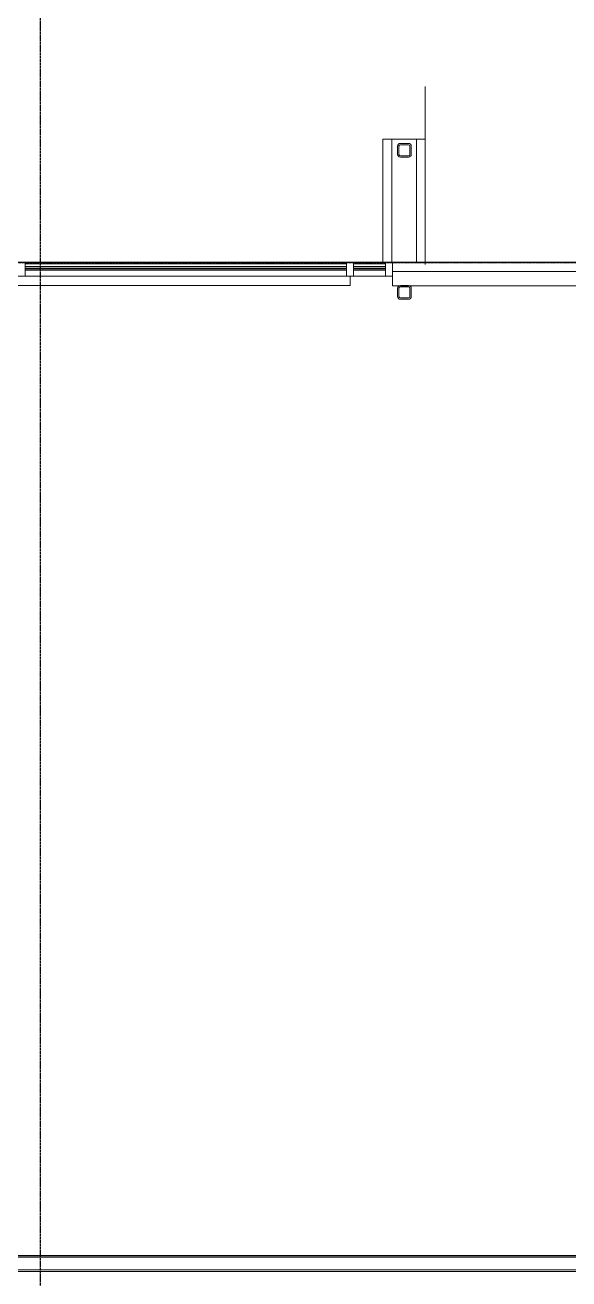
# Model space of a CAD drawing. Header units: millimetres. Extents: x -637480 to 299894, y -125373 to 39000.
# Drawn here: x 260874 to 264849, y 8777 to 17934 of the extents above; entities that cross this region are included whole.
import ezdxf

# ---------------------------------------------------------------- set-up
doc = ezdxf.new("R2010")
doc.units = ezdxf.units.MM
doc.linetypes.add('Xref building Toll$0$Grid Line', pattern=[22.225, 12.7, -3.175, 3.175, -3.175])
for name, color, linetype, lineweight in [('AM_BOR', 4, 'Continuous', 25), ('Xref building Toll$0$A-DETL', 90, 'Continuous', 9), ('Xref building Toll$0$A-FLOR', 192, 'Continuous', 25), ('Xref building Toll$0$A-GLAZ-CURT', 52, 'Continuous', 9), ('Xref building Toll$0$A-GLAZ-CWMG', 51, 'Continuous', 9), ('Xref building Toll$0$A-WALL', 113, 'Continuous', 9), ('Xref building Toll$0$S-COLS', 52, 'Continuous', 9)]:
    doc.layers.add(name, color=color, linetype=linetype, lineweight=lineweight)
doc.layers.add('Xref building Toll$0$S-GRID', color=8, linetype='Continuous')

# ---------------------------------------------------------------- blocks, each defined once
blk = doc.blocks.new('Xref building Toll$0$Toll Grids')
at = {"layer": 'Xref building Toll$0$S-GRID', "linetype": 'Xref building Toll$0$Grid Line'}
for p, q in [((260988, -125373.3), (260988, 36031.5)), ((224843, 16200), (280997.7, 16200))]:
    blk.add_line(p, q, dxfattribs=at)
blk = doc.blocks.new('Xref building Toll$0$IVS-CURTPAN-Double Glass - E10THK-I10THK-40mm-2107544-MASTER GROUND FLOOR')
at = {"layer": 'Xref building Toll$0$A-GLAZ-CURT'}
for p, q in [((117.5, -10), (-117.5, -10)), ((-117.5, -10), (-117.5, -20)), ((-117.5, -20), (-117.5, -10)), ((-117.5, -10), (117.5, -10)), ((-117.5, -10), (-117.5, -10)), ((-117.5, -20), (117.5, -20)), ((117.5, -20), (-117.5, -20)), ((-117.5, -20), (-117.5, -20)), ((117.5, -40), (-117.5, -40)), ((-117.5, -40), (-117.5, -50)), ((-117.5, -50), (-117.5, -40)), ((-117.5, -40), (117.5, -40)), ((-117.5, -40), (-117.5, -40)), ((-117.5, -50), (117.5, -50)), ((117.5, -50), (-117.5, -50)), ((-117.5, -50), (-117.5, -50)), ((117.5, -20), (117.5, -10)), ((117.5, -10), (117.5, -20)), ((117.5, -10), (117.5, -10)), ((117.5, -20), (117.5, -20)), ((117.5, -50), (117.5, -40)), ((117.5, -40), (117.5, -50)), ((117.5, -40), (117.5, -40)), ((117.5, -50), (117.5, -50))]:
    blk.add_line(p, q, dxfattribs=at)
blk = doc.blocks.new('Xref building Toll$0$IVS-CURTPAN-Double Glass - E10THK-I10THK-40mm-1893025-MASTER GROUND FLOOR')
at = {"layer": 'Xref building Toll$0$A-GLAZ-CURT'}
for p, q in [((1175, -10), (-1175, -10)), ((-1175, -10), (-1175, -20)), ((-1175, -20), (-1175, -10)), ((-1175, -10), (1175, -10)), ((-1175, -10), (-1175, -10)), ((-1175, -20), (1175, -20)), ((1175, -20), (-1175, -20)), ((-1175, -20), (-1175, -20)), ((1175, -40), (-1175, -40)), ((-1175, -40), (-1175, -50)), ((-1175, -50), (-1175, -40)), ((-1175, -40), (1175, -40)), ((-1175, -40), (-1175, -40)), ((-1175, -50), (1175, -50)), ((1175, -50), (-1175, -50)), ((-1175, -50), (-1175, -50)), ((1175, -20), (1175, -10)), ((1175, -10), (1175, -20)), ((1175, -10), (1175, -10)), ((1175, -20), (1175, -20)), ((1175, -50), (1175, -40)), ((1175, -40), (1175, -50)), ((1175, -40), (1175, -40)), ((1175, -50), (1175, -50))]:
    blk.add_line(p, q, dxfattribs=at)
blk = doc.blocks.new('Xref building Toll$0$IVS-CURTPAN-Double Glass - E10THK-I10THK-40mm-2107543-MASTER GROUND FLOOR')
at = {"layer": 'Xref building Toll$0$A-GLAZ-CURT'}
for p, q in [((117.5, -10), (-117.5, -10)), ((-117.5, -10), (-117.5, -20)), ((-117.5, -10), (-117.5, -10)), ((-117.5, -20), (117.5, -20)), ((-117.5, -20), (-117.5, -20)), ((117.5, -40), (-117.5, -40)), ((-117.5, -40), (-117.5, -50)), ((-117.5, -40), (-117.5, -40)), ((-117.5, -50), (117.5, -50)), ((-117.5, -50), (-117.5, -50)), ((117.5, -20), (117.5, -10)), ((117.5, -10), (117.5, -10)), ((117.5, -20), (117.5, -20)), ((117.5, -50), (117.5, -40)), ((117.5, -40), (117.5, -40)), ((117.5, -50), (117.5, -50))]:
    blk.add_line(p, q, dxfattribs=at)
blk = doc.blocks.new('Xref building Toll$0$IVS-CURTPAN-Double Glass - E10THK-I10THK-40mm-1893023-MASTER GROUND FLOOR')
at = {"layer": 'Xref building Toll$0$A-GLAZ-CURT'}
for p, q in [((1175, -10), (-1175, -10)), ((-1175, -10), (-1175, -20)), ((-1175, -10), (-1175, -10)), ((-1175, -20), (1175, -20)), ((-1175, -20), (-1175, -20)), ((1175, -40), (-1175, -40)), ((-1175, -40), (-1175, -50)), ((-1175, -40), (-1175, -40)), ((-1175, -50), (1175, -50)), ((-1175, -50), (-1175, -50)), ((1175, -20), (1175, -10)), ((1175, -10), (1175, -10)), ((1175, -20), (1175, -20)), ((1175, -50), (1175, -40)), ((1175, -40), (1175, -40)), ((1175, -50), (1175, -50))]:
    blk.add_line(p, q, dxfattribs=at)
blk = doc.blocks.new('Xref building Toll$0$Rectangular Mullion - _SBA 50 x 100mm Office-2107539-MASTER GROUND FLOOR')
at = {"layer": 'Xref building Toll$0$A-GLAZ-CWMG'}
for p, q in [((271274, 156212.5), (271274, 156112.5)), ((271274, 156112.5), (271274, 156212.5)), ((271274, 156212.5), (271274, 156212.5)), ((271509, 156212.5), (271274, 156212.5)), ((271274, 156212.5), (271509, 156212.5)), ((271509, 156212.5), (271509, 156212.5)), ((271509, 156212.5), (271509, 156112.5)), ((271509, 156112.5), (271509, 156212.5)), ((271274, 156112.5), (271274, 156112.5)), ((271274, 156112.5), (271509, 156112.5)), ((271274, 156112.5), (271509, 156112.5)), ((271509, 156112.5), (271509, 156112.5))]:
    blk.add_line(p, q, dxfattribs=at)
blk = doc.blocks.new('Xref building Toll$0$Rectangular Mullion - _SBA 50 x 100mm Office-1893027-MASTER GROUND FLOOR')
at = {"layer": 'Xref building Toll$0$A-GLAZ-CWMG', "lineweight": 18}
for p, q in [((0, 50), (-50, 50)), ((-50, 50), (-50, -50)), ((0, -50), (0, 50)), ((-50, -50), (0, -50))]:
    blk.add_line(p, q, dxfattribs=at)
at = {"layer": 'Xref building Toll$0$A-GLAZ-CWMG'}
for p, q in [((-50, 50), (-50, 50)), ((0, 50), (0, 50)), ((-50, -50), (-50, -50)), ((0, -50), (0, -50))]:
    blk.add_line(p, q, dxfattribs=at)
blk = doc.blocks.new('Xref building Toll$0$Rectangular Mullion - _SBA 50 x 100mm Office-1893014-MASTER GROUND FLOOR')
at = {"layer": 'Xref building Toll$0$A-GLAZ-CWMG'}
for p, q in [((268874, 156212.5), (268874, 156112.5)), ((268874, 156112.5), (268874, 156212.5)), ((268874, 156212.5), (268874, 156212.5)), ((271224, 156212.5), (268874, 156212.5)), ((268874, 156212.5), (271224, 156212.5)), ((271224, 156212.5), (271224, 156212.5)), ((271224, 156212.5), (271224, 156112.5)), ((271224, 156112.5), (271224, 156212.5)), ((268874, 156112.5), (268874, 156112.5)), ((268874, 156112.5), (271224, 156112.5)), ((268874, 156112.5), (271224, 156112.5)), ((271224, 156112.5), (271224, 156112.5))]:
    blk.add_line(p, q, dxfattribs=at)
blk = doc.blocks.new('Xref building Toll$0$Rectangular Mullion - _SBA 50 x 100mm Office-1893030-MASTER GROUND FLOOR')
at = {"layer": 'Xref building Toll$0$A-GLAZ-CWMG'}
for p, q in [((-50, -50), (-50, 50)), ((-50, 50), (0, 50)), ((-50, 50), (-50, 50)), ((0, 50), (0, -50)), ((0, 50), (0, 50)), ((0, -50), (-50, -50)), ((-50, -50), (-50, -50)), ((0, -50), (0, -50))]:
    blk.add_line(p, q, dxfattribs=at)
blk = doc.blocks.new('Xref building Toll$0$Rectangular Mullion - _SBA 50 x 100mm Office-1893031-MASTER GROUND FLOOR')
at = {"layer": 'Xref building Toll$0$A-GLAZ-CWMG'}
for p, q in [((-50, 50), (-50, 50)), ((0, 50), (0, 50)), ((-50, -50), (-50, -50)), ((0, -50), (0, -50))]:
    blk.add_line(p, q, dxfattribs=at)
blk = doc.blocks.new('Xref building Toll$0$Rectangular Mullion - _SBA 50 x 100mm Office-2107541-MASTER GROUND FLOOR')
at = {"layer": 'Xref building Toll$0$A-GLAZ-CWMG'}
for p, q in [((271274, 156212.5), (271274, 156212.5)), ((271274, 156212.5), (271274, 156112.5)), ((271274, 156112.5), (271274, 156212.5)), ((271274, 156212.5), (271509, 156212.5)), ((271509, 156212.5), (271274, 156212.5)), ((271509, 156212.5), (271509, 156112.5)), ((271509, 156112.5), (271509, 156212.5)), ((271509, 156212.5), (271509, 156212.5)), ((271274, 156112.5), (271274, 156112.5)), ((271509, 156112.5), (271274, 156112.5)), ((271509, 156112.5), (271274, 156112.5)), ((271509, 156112.5), (271509, 156112.5))]:
    blk.add_line(p, q, dxfattribs=at)
blk = doc.blocks.new('Xref building Toll$0$Rectangular Mullion - _SBA 50 x 100mm Office-1893016-MASTER GROUND FLOOR')
at = {"layer": 'Xref building Toll$0$A-GLAZ-CWMG'}
for p, q in [((268874, 156212.5), (268874, 156212.5)), ((268874, 156212.5), (268874, 156112.5)), ((268874, 156112.5), (268874, 156212.5)), ((268874, 156212.5), (271224, 156212.5)), ((271224, 156212.5), (268874, 156212.5)), ((271224, 156212.5), (271224, 156112.5)), ((271224, 156112.5), (271224, 156212.5)), ((271224, 156212.5), (271224, 156212.5)), ((268874, 156112.5), (268874, 156112.5)), ((271224, 156112.5), (268874, 156112.5)), ((271224, 156112.5), (268874, 156112.5)), ((271224, 156112.5), (271224, 156112.5))]:
    blk.add_line(p, q, dxfattribs=at)
blk = doc.blocks.new('Xref building Toll$0$Rectangular Mullion - _SBA 50 x 100mm Office-1893017-MASTER GROUND FLOOR')
at = {"layer": 'Xref building Toll$0$A-GLAZ-CWMG'}
for p, q in [((25, 50), (-25, 50)), ((-25, 50), (-25, -50)), ((-25, 50), (-25, 50)), ((25, -50), (25, 50)), ((25, 50), (25, 50)), ((-25, -50), (25, -50)), ((-25, -50), (-25, -50)), ((25, -50), (25, -50))]:
    blk.add_line(p, q, dxfattribs=at)
blk = doc.blocks.new('Xref building Toll$0$Rectangular Mullion - _SBA 50 x 100mm Office-1893018-MASTER GROUND FLOOR')
at = {"layer": 'Xref building Toll$0$A-GLAZ-CWMG'}
for p, q in [((-25, 50), (-25, 50)), ((25, 50), (25, 50)), ((-25, -50), (-25, -50)), ((25, -50), (25, -50))]:
    blk.add_line(p, q, dxfattribs=at)
blk = doc.blocks.new('Xref building Toll$0$Rectangular Mullion - _SBA 50 x 100mm Office-1893019-MASTER GROUND FLOOR')
at = {"layer": 'Xref building Toll$0$A-GLAZ-CWMG', "lineweight": 18}
for p, q in [((-25, 50), (25, 50)), ((-25, -50), (-25, 50)), ((25, 50), (25, -50)), ((25, -50), (-25, -50))]:
    blk.add_line(p, q, dxfattribs=at)
at = {"layer": 'Xref building Toll$0$A-GLAZ-CWMG'}
for p, q in [((-25, 50), (-25, 50)), ((25, 50), (25, 50)), ((-25, -50), (-25, -50)), ((25, -50), (25, -50))]:
    blk.add_line(p, q, dxfattribs=at)
blk = doc.blocks.new('Xref building Toll$0$SHS-Square Hollow Section-Column - 100x100SHS-2139633-MASTER GROUND FLOOR')
at = {"layer": 'Xref building Toll$0$S-COLS'}
h = blk.add_hatch(dxfattribs=at)
h.set_pattern_fill('FP_326', color=256, style=0, pattern_type=2)
h.set_pattern_definition([(45, (-271646.5, -155994.5), (-1257.236, 1257.236), []), (45, (-271646.5, -154089.5), (-1257.236, 1257.236), [])])
edge = h.paths.add_edge_path(flags=0)
edge.add_line((30, 40), (-30, 40))
edge.add_arc((-30, 30), 10, 90, 180)
edge.add_line((-40, 30), (-40, -30))
edge.add_arc((-30, -30), 10, 180, 270)
edge.add_line((-30, -40), (30, -40))
edge.add_arc((30, -30), 10, 270, 360)
edge.add_line((40, -30), (40, 30))
edge.add_arc((30, 30), 10, 0, 90)
edge = h.paths.add_edge_path(flags=0)
edge.add_arc((30, 30), 20, 0, 90, ccw=False)
edge.add_line((50, 30), (50, -30))
edge.add_arc((30, -30), 20, 270, 360, ccw=False)
edge.add_line((30, -50), (-30, -50))
edge.add_arc((-30, -30), 20, 180, 270, ccw=False)
edge.add_line((-50, -30), (-50, 30))
edge.add_arc((-30, 30), 20, 90, 180, ccw=False)
edge.add_line((-30, 50), (30, 50))
at = {"layer": 'Xref building Toll$0$S-COLS', "lineweight": 18}
for p, q in [((-50, 30), (-50, -30)), ((-40, -30), (-40, 30)), ((30, 50), (-30, 50)), ((-30, 40), (30, 40)), ((40, 30), (40, -30)), ((50, -30), (50, 30)), ((30, -40), (-30, -40)), ((-30, -50), (30, -50))]:
    blk.add_line(p, q, dxfattribs=at)
for centre, radius, start, end in [((-30, 30), 20, 90, 180), ((-30, 30), 10, 90, 180), ((30, 30), 20, 360, 90), ((30, 30), 10, 0, 90), ((-30, -30), 20, 180, 270), ((-30, -30), 10, 180, 270), ((30, -30), 20, 270, 360), ((30, -30), 10, 270, 0)]:
    blk.add_arc(centre, radius, start, end, dxfattribs=at)
blk = doc.blocks.new('Xref building Toll$0$SHS-Square Hollow Section-Column - 100x100SHS-2153045-MASTER GROUND FLOOR')
at = {"layer": 'Xref building Toll$0$S-COLS', "lineweight": 18}
for p, q in [((-50, 30), (-50, -30)), ((-40, -30), (-40, 30)), ((30, 50), (-30, 50)), ((-30, 40), (30, 40)), ((40, 30), (40, -30)), ((50, -30), (50, 30)), ((30, -40), (-30, -40)), ((-30, -50), (30, -50))]:
    blk.add_line(p, q, dxfattribs=at)
for centre, radius, start, end in [((-30, 30), 20, 90, 180), ((-30, 30), 10, 90, 180), ((30, 30), 20, 360, 90), ((30, 30), 10, 0, 90), ((-30, -30), 20, 180, 270), ((-30, -30), 10, 180, 270), ((30, -30), 10, 270, 0), ((30, -30), 20, 270, 360)]:
    blk.add_arc(centre, radius, start, end, dxfattribs=at)
blk = doc.blocks.new('Xref building Toll$0$System Panel - _SBA Glazing Office-2189674-MASTER GROUND FLOOR')
at = {"layer": 'Xref building Toll$0$A-GLAZ-CURT'}
blk.add_hatch(color=256, dxfattribs=at).paths.add_polyline_path([(-117.5, -5), (-117.5, 5), (117.5, 5), (117.5, -5)], flags=0)
for p, q in [((-117.5, 5), (-117.5, 5)), ((-117.5, 5), (117.5, 5)), ((117.5, 5), (-117.5, 5)), ((-117.5, -5), (-117.5, 5)), ((-117.5, 5), (-117.5, -5)), ((117.5, 5), (117.5, 5)), ((117.5, 5), (117.5, -5)), ((117.5, 5), (117.5, -5)), ((-117.5, -5), (117.5, -5)), ((117.5, -5), (-117.5, -5)), ((-117.5, -5), (-117.5, -5)), ((117.5, -5), (117.5, -5))]:
    blk.add_line(p, q, dxfattribs=at)
blk = doc.blocks.new('Xref building Toll$0$System Panel - _SBA Glazing Office-2189471-MASTER GROUND FLOOR')
at = {"layer": 'Xref building Toll$0$A-GLAZ-CURT'}
blk.add_hatch(color=256, dxfattribs=at).paths.add_polyline_path([(-1175, -5), (-1175, 5), (1175, 5), (1175, -5)], flags=0)
for p, q in [((-1175, 5), (-1175, 5)), ((-1175, 5), (1175, 5)), ((1175, 5), (-1175, 5)), ((-1175, -5), (-1175, 5)), ((-1175, 5), (-1175, -5)), ((1175, 5), (1175, 5)), ((1175, 5), (1175, -5)), ((1175, 5), (1175, -5)), ((-1175, -5), (1175, -5)), ((1175, -5), (-1175, -5)), ((-1175, -5), (-1175, -5)), ((1175, -5), (1175, -5))]:
    blk.add_line(p, q, dxfattribs=at)
blk = doc.blocks.new('Xref building Toll')
at = {"layer": 'Xref building Toll$0$A-DETL'}
for p, q in [((263799, 17485), (263799, 16185)), ((265079, 16200), (263179, 16200))]:
    blk.add_line(p, q, dxfattribs=at)
at = {"layer": 'Xref building Toll$0$A-FLOR'}
for p, q in [((270000, 16200), (229579, 16200)), ((276130.4, 8935), (259480, 8935))]:
    blk.add_line(p, q, dxfattribs=at)
at = {"layer": 'Xref building Toll$0$A-WALL', "lineweight": 18}
for p, q in [((263799, 17100), (263489, 17100)), ((263489, 17100), (263489, 16200)), ((263799, 16200), (263799, 17100)), ((263559, 16200), (263559, 16030)), ((263559, 16030), (265079, 16030)), ((276130, 8948), (259452, 8948)), ((259570, 8830), (276130, 8830))]:
    blk.add_line(p, q, dxfattribs=at)
at = {"layer": 'Xref building Toll$0$A-WALL'}
for p, q in [((263554, 17100), (263554, 16200)), ((263734, 17100), (263734, 16200)), ((265079, 16135), (263559, 16135)), ((229749, 16100), (263249, 16100)), ((229749, 16032), (263249, 16032)), ((263249, 16100), (263249, 16032)), ((259557, 8843), (276130, 8843))]:
    blk.add_line(p, q, dxfattribs=at)
blk.add_blockref('Xref building Toll$0$Toll Grids', (0, 0))
at = {"layer": 'Xref building Toll$0$A-GLAZ-CURT', "rotation": 180}
for name, p in [('Xref building Toll$0$IVS-CURTPAN-Double Glass - E10THK-I10THK-40mm-1893025-MASTER GROUND FLOOR', (262049, 16150)), ('Xref building Toll$0$IVS-CURTPAN-Double Glass - E10THK-I10THK-40mm-1893023-MASTER GROUND FLOOR', (262049, 16150)), ('Xref building Toll$0$System Panel - _SBA Glazing Office-2189471-MASTER GROUND FLOOR', (262049, 16150)), ('Xref building Toll$0$IVS-CURTPAN-Double Glass - E10THK-I10THK-40mm-2107544-MASTER GROUND FLOOR', (263391.5, 16150)), ('Xref building Toll$0$IVS-CURTPAN-Double Glass - E10THK-I10THK-40mm-2107543-MASTER GROUND FLOOR', (263391.5, 16150)), ('Xref building Toll$0$System Panel - _SBA Glazing Office-2189674-MASTER GROUND FLOOR', (263391.5, 16150))]:
    blk.add_blockref(name, p, dxfattribs=at)
at = {"layer": 'Xref building Toll$0$A-GLAZ-CWMG'}
for name, p in [('Xref building Toll$0$Rectangular Mullion - _SBA 50 x 100mm Office-1893014-MASTER GROUND FLOOR', (-8000, -140012.5)), ('Xref building Toll$0$Rectangular Mullion - _SBA 50 x 100mm Office-1893016-MASTER GROUND FLOOR', (-8000, -140012.5)), ('Xref building Toll$0$Rectangular Mullion - _SBA 50 x 100mm Office-1893016-MASTER GROUND FLOOR', (-8000, -140012.5)), ('Xref building Toll$0$Rectangular Mullion - _SBA 50 x 100mm Office-2107539-MASTER GROUND FLOOR', (-8000, -140012.5)), ('Xref building Toll$0$Rectangular Mullion - _SBA 50 x 100mm Office-2107541-MASTER GROUND FLOOR', (-8000, -140012.5)), ('Xref building Toll$0$Rectangular Mullion - _SBA 50 x 100mm Office-2107541-MASTER GROUND FLOOR', (-8000, -140012.5)), ('Xref building Toll$0$Rectangular Mullion - _SBA 50 x 100mm Office-1893027-MASTER GROUND FLOOR', (263559, 16150)), ('Xref building Toll$0$Rectangular Mullion - _SBA 50 x 100mm Office-1893030-MASTER GROUND FLOOR', (263559, 16150)), ('Xref building Toll$0$Rectangular Mullion - _SBA 50 x 100mm Office-1893031-MASTER GROUND FLOOR', (263559, 16150))]:
    blk.add_blockref(name, p, dxfattribs=at)
at = {"layer": 'Xref building Toll$0$A-GLAZ-CWMG', "extrusion": (0, 0, -1)}
for name in ['Xref building Toll$0$Rectangular Mullion - _SBA 50 x 100mm Office-1893017-MASTER GROUND FLOOR', 'Xref building Toll$0$Rectangular Mullion - _SBA 50 x 100mm Office-1893018-MASTER GROUND FLOOR', 'Xref building Toll$0$Rectangular Mullion - _SBA 50 x 100mm Office-1893019-MASTER GROUND FLOOR']:
    blk.add_blockref(name, (-263249, 16150), dxfattribs=at)
at = {"layer": 'Xref building Toll$0$S-COLS'}
for name, p in [('Xref building Toll$0$SHS-Square Hollow Section-Column - 100x100SHS-2153045-MASTER GROUND FLOOR', (263646.5, 17020)), ('Xref building Toll$0$SHS-Square Hollow Section-Column - 100x100SHS-2139633-MASTER GROUND FLOOR', (263646.5, 15982))]:
    blk.add_blockref(name, p, dxfattribs=at)

msp = doc.modelspace()

# ---------------------------------------------------------------- block references
at = {"layer": 'AM_BOR'}
msp.add_blockref('Xref building Toll', (0, 0), dxfattribs=at)

doc.saveas('drawing.dxf')
